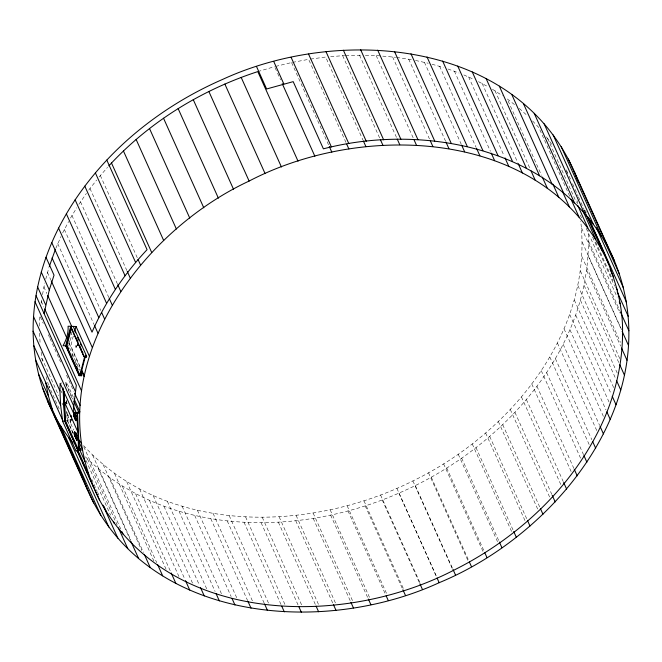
<?xml version="1.0" encoding="UTF-8"?>
<svg xmlns="http://www.w3.org/2000/svg" width="662" height="662" viewBox="0 0 662 662"><rect width="100%" height="100%" fill="white"/><g stroke="black" fill="none" stroke-linecap="round" stroke-linejoin="round"><path stroke-width="0.5" stroke-dasharray="3.31 2.48" d="M39.571 326.068L39.819 316.858M66.407 385.971L66.514 382.057L73.639 397.92M83.611 445.609C166.369 536.146 310.064 532.405 412.889 480.943C509.285 434.181 593.433 333.648 580.731 221.125M85.381 456.821C167.188 537.238 299.058 537.172 398.905 493.107C502.226 448.927 594.683 347.873 588.079 229.623M41.118 303.312L41.648 299.456M42.492 294.615L44.793 283.013M45.752 279.141L48.963 267.547M73.283 336.056L70.834 345.969L80.069 366.5M68.683 343.934L69.949 339.068M71.206 334.202L71.711 332.25M68.807 346.036L71.901 334.095M55.798 248.349L61.003 236.483M62.667 232.933L68.608 221.547M70.511 218.055L76.751 207.752M78.894 204.335L86.408 193.428M88.774 190.093L96.652 180.047M99.085 177.002L107.525 167.378M257.791 71.604L274.606 66.647M275.607 66.407L291.57 62.559L308.608 59.348L345.903 142.338M60.151 383.348L61.971 382.984M67.259 420.279L69.121 419.907M66.258 420.833L67.532 420.593L73.821 434.595M310.47 59.1L325.654 57.04L362.95 140.03M330.652 56.626L344.621 55.575M345.614 55.542L361.469 55.178M365.391 55.277L376.173 55.55L395.603 57.288M396.612 57.429L411.623 59.688M415.546 60.465L428.198 63.229M432.013 64.231L443.325 67.45M447.934 68.98L459.114 73.019M463.847 74.93L473.992 79.457M478.51 81.641L488.142 86.821M492.437 89.271L502.309 95.618M514.49 104.563L507.175 98.87L541.499 175.256M519.306 108.419L526.1 114.567M532.579 120.956L538.818 127.534L570.181 197.317M546.365 136.844L552.116 144.937M71.868 430.747L73.556 433.196M566.184 169.844L567.45 172.517M569.146 176.183L570.421 179.013M572.539 183.73L574.657 188.438M575.079 189.382L578.042 195.985M578.472 196.928L580.591 201.645M581.013 202.589L583.983 209.192M584.405 210.127L585.671 212.957M566.631 171.251L567.897 174.081M584 209.92L585.274 212.75M595.701 242.011L613.078 280.671M592.606 237.104L614.642 286.141M547.623 138.399L576.437 202.522M580.284 215.1L581.55 217.93M586.218 228.307L617.149 297.147M588.634 241.216L619.996 310.999M581.6 228.092L619.748 312.96M582.279 242.242L622.123 330.892M588.237 255.88L621.295 329.436M581.89 256.575L620.451 342.395M586.739 270.667L620.642 346.11M580.425 271.023L620.691 360.616M584.149 285.521L618.904 362.842M495.011 90.744L530.188 169.017M577.901 285.529L618.159 375.122M580.483 300.366L615.66 378.639M482.126 83.387L517.734 162.604M574.318 300.043L614.576 389.628M575.758 315.162L611.357 394.378M468.572 76.842L504.171 156.05M569.701 314.5L609.959 404.085M454.389 71.115L490.41 151.267M569.982 329.841L606.011 410.001M564.057 328.84L603.893 417.49M439.642 66.233L476.086 147.336M563.188 344.348L599.64 425.451M557.412 343.024L597.678 432.609M424.383 62.228L461.257 144.266M555.393 358.63L591.845 439.733M549.799 356.975L590.065 446.56M408.677 59.1L445.551 141.147M546.638 372.623L583.512 454.662M541.243 370.646L581.501 460.231M392.591 56.874L429.456 138.912M536.948 386.277L573.822 468.315M531.776 383.985L572.042 473.57M376.173 55.55L413.469 138.532M526.373 399.534L563.238 481.572M521.441 396.935L561.699 486.529M359.507 55.136L396.803 138.118M514.937 412.335L551.81 494.382M510.27 409.455L550.527 499.04M342.643 55.633L379.938 138.615M502.706 424.648L540.002 507.638M498.312 421.479L538.578 511.072M489.706 436.415L527.002 519.405M485.618 432.981L525.876 522.566M476.011 447.586L513.307 530.576M472.229 443.896L512.496 533.481M291.57 62.559L328.865 145.549M461.662 458.121L498.958 541.111M458.212 454.19L498.469 543.775M275.028 67.59L277.146 72.307M277.577 73.25L280.539 79.854M446.718 467.984L484.013 550.966M443.606 463.822L483.872 553.407M431.235 477.12L468.953 561.053M428.479 472.751L468.737 562.344M415.273 485.511L452.568 568.493M412.889 480.943L453.147 570.536M396.894 488.374L437.152 577.959M398.905 493.107L436.622 577.041M380.559 495.002L420.817 584.587M382.189 499.893L419.907 583.818M363.951 500.803L404.209 590.396M365.192 505.834L402.488 588.816M347.128 505.76L387.394 595.353M347.98 510.907L385.276 593.888M330.173 509.856L370.43 599.441M330.619 515.086L367.915 598.076M313.134 513.058L353.392 602.652M313.184 518.371L350.479 601.361M296.088 515.375L336.346 604.96M295.74 520.737L333.036 603.727M279.099 516.782L319.357 606.367M278.354 522.177L315.65 605.167M262.235 517.279L302.493 606.864M261.093 522.69L298.388 605.68M100.301 175.471L137.597 258.461M245.561 516.865L285.827 606.45M244.03 522.268L281.333 605.258M89.958 188.43L126.831 270.477M229.151 515.541L269.409 605.126M227.24 520.911L264.105 602.958M80.499 201.769L117.364 283.816M213.056 513.315L253.323 602.9M210.773 518.627L247.638 600.674M71.935 215.44L108.808 297.486M197.35 510.187L237.617 599.772M194.694 515.433L231.146 596.536M64.322 229.391L100.773 310.495M182.1 506.173L222.358 595.767M179.079 511.329L215.109 591.489M57.685 243.566L94.128 324.67M167.345 501.299L207.189 589.941M163.986 506.339L199.585 585.556M153.17 495.573L193.006 584.215M47.424 272.372L50.775 279.836M149.471 500.48L185.079 579.689M139.608 489.019L179.874 578.613M43.841 286.878L46.803 293.481M69.27 343.462L80.284 367.981M135.594 493.769L170.771 572.042M69.642 347.898L79.705 370.298M71.959 354.278L73.217 357.075M75.311 361.742L76.569 364.547M126.723 481.671L166.559 570.313M41.309 301.384L43.858 307.044M122.412 486.247L156.737 562.634M114.567 473.545L154.403 562.187M40.274 316.775L43.237 323.379M48.326 334.699L49.6 337.521M50.022 338.464L60.614 362.04M66.548 375.246L73.755 391.275M109.966 477.931L143.447 552.431M103.181 464.683L141.751 550.494M65.323 382.322L72.87 399.12M65.795 384.316L72.506 399.244M92.622 455.108L130.762 539.985M98.324 468.862L130.53 540.531M61.103 390.985L61.947 392.847M66.134 402.182L66.978 404.052L66.829 401.015M83.768 446.759L121.063 529.749M87.508 459.064L117.174 525.082M41.135 352.283L41.88 358.25L58.653 395.578M62.013 403.042L62.849 404.912M66.208 412.376L68.724 417.979L68.219 413.998M70.793 423.639L73.73 430.168M85.986 460.421L110.571 515.119M73.432 434.322L67.143 420.32L66.697 411.077M91.679 479.156L97.19 491.411M97.612 492.354L98.886 495.184M59.141 408.777L48.971 386.145L49.948 388.892M46.067 376.645L48.549 385.201M585.746 210.475L586.16 212.469M577.049 200.52L577.852 204.417M41.88 358.25L42.484 361.179M66.564 400.436L66.705 403.464M67.143 412.534L67.532 420.593M66.208 400.808L66.357 403.894M39.604 333.201L40.084 343.313"/><path stroke-width="0.99" d="M33.1 331.199C32.761 248.821 82.162 173.792 145.723 124.82A287.291 224.832 -24.2 0 1 222.829 79.308C339.97 25.396 516.128 39.935 574.326 171.673L614.593 261.267C668.951 394.866 558.968 533.274 439.171 582.692C322.03 636.604 145.872 622.065 87.674 490.327L47.407 400.733C38.173 378.755 33.431 355.014 33.1 331.199L59.944 390.919L60.639 405.409L62.625 421.222L76.047 451.087L82.543 449.763L78.348 440.437M59.944 390.919L60.151 383.348L73.573 413.212L79.936 411.921L74.061 398.855M73.573 413.212L73.763 406.12L76.312 385.284L36.054 295.699M608.56 263.881C548.376 129.049 365.474 120.277 249.111 181.057C135.412 233.959 35.806 374.982 99.614 500.174C167.329 624.026 339.995 628.842 453.147 570.536C518.189 538.214 574.972 485.635 604.315 418.434C615.983 391.126 622.735 361.593 622.545 331.836C623.215 290.676 604.596 252.942 587.368 216.731M71.248 416.696L71.157 416.191M71.579 419.493C71.819 419.849 71.124 419.509 71.422 419.311M76.279 346.756L76.039 347.236L76.138 345.44M44.106 313.614L49.302 289.964L54.036 275.169L45.976 257.253M77.909 344.323L77.942 345.432M66.167 346.027L70.95 327.582L84.033 356.702L85.274 356.744L80.491 375.188L79.258 375.147L66.167 346.027L67.425 346.11L68.691 348.924M71.281 328.815L66.804 346.085L79.879 375.172L84.645 356.76M80.549 372.16L81.807 374.965L81.6 375.743L79.126 375.66L79.258 375.147M84.033 356.702L70.751 326.325L65.704 345.796L79.126 375.66M85.208 357.008L86.449 357.058L86.648 356.272L73.225 326.416M77.661 345.142C77.603 343.777 78.224 345.837 77.835 344.546M49.269 266.587L55.426 249.309M74.856 330.23L76.047 326.507L68.078 326.234L68.136 327.45A45.364 35.5 -24.2 0 1 64.123 343.735L63.047 345.705L65.968 345.804M106.797 160.072L147.063 249.665C124.357 273.903 105.283 301.657 92.018 332.159L51.752 242.573M77.893 345.374L77.909 344.29M108.841 165.905C149.066 122.081 201.356 89.974 257.791 71.604L298.049 161.197M71.115 416.141L71.231 416.746M614.593 261.267C567.657 151.664 429.63 121.129 323.395 148.834L293.2 81.641L266.612 88.981L256.542 66.581M70.313 419.493L70.429 422.224L70.412 421.264M62.625 421.222L65.406 420.66M64.686 402.662L65.323 402.479M73.267 406.129L76.204 412.666L78.745 412.186L78.795 413.245L77.52 413.477M77.504 413.154L76.875 413.27L78.637 450.152L65.571 421.073L64.148 391.308M73.863 416.191L75.873 420.668L76.511 420.552L75.791 420.469L75.567 416.191M78.389 431.558L77.76 431.74L64.686 402.595M74.864 435.927L74.599 431.55L76.61 436.035L77.247 435.91M79.258 449.763L80.532 449.523L80.565 450.185L78.025 450.665L64.917 421.156L63.386 389.223M78 450.268L79.275 450.028L77.495 412.956L76.229 413.196L76.204 412.666M84.165 356.189L86.648 356.272M80.565 374.915L81.807 374.965M74.417 413.626L74.971 413.336M74.583 414.007L75.302 414.081L74.558 413.957L74.781 418.235M74.748 414.379L75.468 414.453M75.807 415.198L75.087 415.124L75.642 414.826M75.253 415.496L75.973 415.57M75.418 415.868L76.138 415.943L75.402 415.819L75.617 420.097M74.45 417.49L75.17 417.565L74.425 417.441L74.227 413.212M75.336 417.937L74.616 417.863L74.392 413.584L75.12 413.667M75.675 418.682L75.12 418.98L74.897 414.702M75.187 432.849L75.907 432.931L75.162 432.807L75.385 437.086M75.352 433.221L76.072 433.304L75.327 433.18L75.551 437.458M76.61 438.277L75.89 438.203L75.667 433.924L76.411 434.049L76.726 440.064M76.577 434.421L75.857 434.338L76.56 434.38M76.022 434.719L76.742 434.793L75.998 434.669L76.221 438.947M76.353 435.464L76.916 435.166M75.178 436.622L74.831 432.063L75.013 436.25L75.592 436.001M77.032 437.706L77.115 439.394L76.395 439.32L76.171 435.042M77.28 439.767L76.56 439.692L76.337 435.414L77.065 435.497M75.451 414.412L74.732 414.329L74.947 418.607M75.956 415.529L75.228 415.446L75.451 419.725M74.599 417.813L75.319 417.896M75.096 418.938L75.824 419.021M75.989 419.394L75.269 419.311L75.029 414.991M75.766 420.428L76.345 420.18M75.667 433.924L76.411 434.049M75.013 436.25L75.741 436.332M75.7 437.781L76.428 437.863M75.865 438.153L76.593 438.236M76.759 438.608L76.039 438.525L75.7 432.476M76.37 439.278L77.098 439.361L77.015 437.665M76.535 439.651L77.264 439.733M71.273 419.327L71.579 420.163L71.604 419.642M77.876 344.588L77.768 345.101M78.521 439.444L81.666 443.325M47.407 400.733C54.094 415.86 62.46 430.325 73.077 443.035M568.277 158.913L608.543 248.498M604.34 240.529L619.599 274.482M561.219 146.65L601.477 236.235M596.421 227.745L623.546 288.094M553.167 134.932L593.425 224.526M588.278 217.186L626.418 302.062M585.696 213.685L602.652 251.411M610.066 269.252L613.451 276.799M544.156 123.819L584.422 213.404M583.032 211.137L595.75 239.429M616.041 287.275L617.315 290.105M617.191 291.793L628.205 316.312M577.711 205.352L587.881 227.985M619.276 301.864L620.12 303.75M534.226 113.343L574.492 202.936M571.025 199.204L579.076 217.119M620.426 311.943L628.9 330.801M523.419 103.553L563.676 193.139M562.601 191.798L569.378 206.892M622.139 331.323L628.495 345.473M552.886 184.119L558.819 197.317M511.767 94.484L552.034 184.069M621.494 347.997L626.997 360.26M542.343 177.143L547.433 188.455M499.33 86.168L539.588 175.753M619.748 364.729L624.415 375.106M531.04 170.904L535.277 180.329M486.14 78.637L526.406 168.231M616.512 380.526L620.749 389.959M518.156 163.547L522.392 172.981M472.263 71.935L512.529 161.52M612.209 396.265L616.024 404.747M505.015 157.937L508.83 166.427M457.748 66.076L498.014 155.661M491.262 153.154L494.655 160.701M606.855 411.888L610.248 419.427M442.655 61.086L482.921 150.671M476.508 148.28L479.9 155.827M600.062 426.394L603.446 433.941M427.04 56.982L467.306 146.567M461.679 145.21L464.65 151.813M592.689 441.612L595.659 448.215M410.97 53.779L451.227 143.373M445.973 142.09L448.944 148.685M583.934 455.605L586.896 462.208M394.502 51.504L434.76 141.089M430.308 140.799L432.849 146.459M574.244 469.259L577.214 475.862M377.704 50.147L417.97 139.732M413.891 139.475L416.439 145.135M563.668 482.515L566.631 489.119M360.641 49.724L400.907 139.31M397.225 139.061L399.765 144.721M552.232 495.325L555.203 501.928M343.388 50.229L383.646 139.823M380.36 139.558L382.901 145.218M540.424 508.582L542.964 514.242M326.002 51.669L366.26 141.263M363.372 140.973L365.912 146.625M527.432 520.349L529.972 526M308.55 54.036L348.816 143.629M346.747 144.225L348.866 148.942M513.729 531.52L516.277 537.18M291.115 57.321L331.381 146.914M329.287 146.492L331.827 152.144M499.38 542.054L501.92 547.714M273.754 61.508L283.824 83.909M282.235 83.627L314.872 156.24M484.857 552.853L486.975 557.569M469.375 561.997L471.493 566.713M241.183 77.413L281.441 166.998M452.998 569.436L455.539 575.096M224.848 84.041L265.106 173.626M437.052 577.984L439.171 582.692M208.853 91.464L249.111 181.057M419.907 583.818L422.455 589.478M193.263 99.656L233.52 189.249M402.91 589.759L405.458 595.419M178.128 108.593L218.394 198.178M386.12 595.775L388.246 600.492M163.531 118.225L203.788 207.81M368.345 599.019L370.885 604.679M149.504 128.519L189.771 218.104M350.901 602.304L353.45 607.964M136.124 139.434L176.382 229.019M333.458 604.671L335.998 610.331M123.422 150.928L163.688 240.521M316.072 606.111L318.612 611.771M111.473 162.96L151.73 252.545M298.819 606.624L301.359 612.276M138.019 259.405L140.559 265.065M95.369 172.881L135.627 262.466M281.755 606.193L284.296 611.853M127.261 271.412L130.224 278.015M84.786 186.138L125.052 275.723M264.535 603.901L267.498 610.496M117.795 284.751L120.757 291.354M75.104 199.792L115.362 289.377M248.068 601.617L251.03 608.221M109.23 298.43L112.201 305.025M66.341 213.785L106.607 303.37M231.99 598.423L234.96 605.018M101.617 312.381L104.588 318.976M58.554 228.059L98.812 317.652M215.953 593.375L219.345 600.914M94.558 325.613L97.943 333.16M200.437 587.442L204.252 595.924M52.041 257.915L92.299 347.5M76.047 326.507L89.469 356.371M74.285 329.99L75.542 332.787M77.636 337.454L78.894 340.26M80.574 343.992L81.418 345.854M85.605 355.188L86.449 357.058M51.197 280.771L71.744 326.498M185.501 580.632L189.737 590.065M76.213 337.992L77.901 341.749M80.011 346.441L81.277 349.255M82.121 351.125L82.965 353.003M41.251 272.041L49.302 289.964M81.327 369.297L84.256 375.834M47.656 295.368L66.73 337.802M81.136 369.868L84.099 376.471M171.193 572.986L175.86 583.363M80.342 372.946L81.6 375.743M76.693 366.74L77.967 369.562M37.585 286.894L45.637 304.81M44.702 308.931L81.575 390.977M157.589 564.521L162.67 575.832M35.003 301.74L75.261 391.333M74.599 393.162L80.11 405.425M144.299 554.317L150.233 567.516M73.714 400.99L78.745 412.186M33.505 316.527L73.763 406.12M73.722 412.095L74.078 416.655M75.675 416.439L74.036 412.798L74.765 412.881L74.061 412.848L74.26 417.077L73.896 412.467M130.952 541.475L138.581 558.447M121.907 531.636L123.182 534.466M118.448 527.912L127.774 548.657M76.262 437.491L76.444 437.905L75.725 437.83L75.501 433.552M113.533 521.722L114.377 523.601M74.806 435.786L76.817 440.263L76.61 436.035M33.795 345.688L60.639 405.409M78.43 444.864L80.532 449.523M79.721 448.323L80.565 450.185M79.862 450.168L84.951 461.48M103.967 506.504L106.516 512.156M103.007 505.172L117.844 538.181M88.807 474.786L64.603 420.8L63.031 387.94M77.148 450.193L81.815 460.57M82.659 462.457L87.748 473.769M88.592 475.655L99.614 500.174M77.173 450.93L93.706 487.704M35.583 359.938L62.418 419.667M68.575 437.474L108.833 527.068M38.454 373.906L48.516 396.298L52.497 409.985M60.523 425.765L100.781 515.35M42.401 387.518L82.692 477.178L87.674 490.327M53.456 413.502L93.723 503.087M574.326 171.673L577.901 181.115M45.645 382.338L48.516 396.298M75.683 415.67L75.873 420.668M74.996 432.435L75.203 436.672M73.664 411.954L73.929 416.332M71.256 416.166L71.612 416.952L71.264 416.133"/></g></svg>
